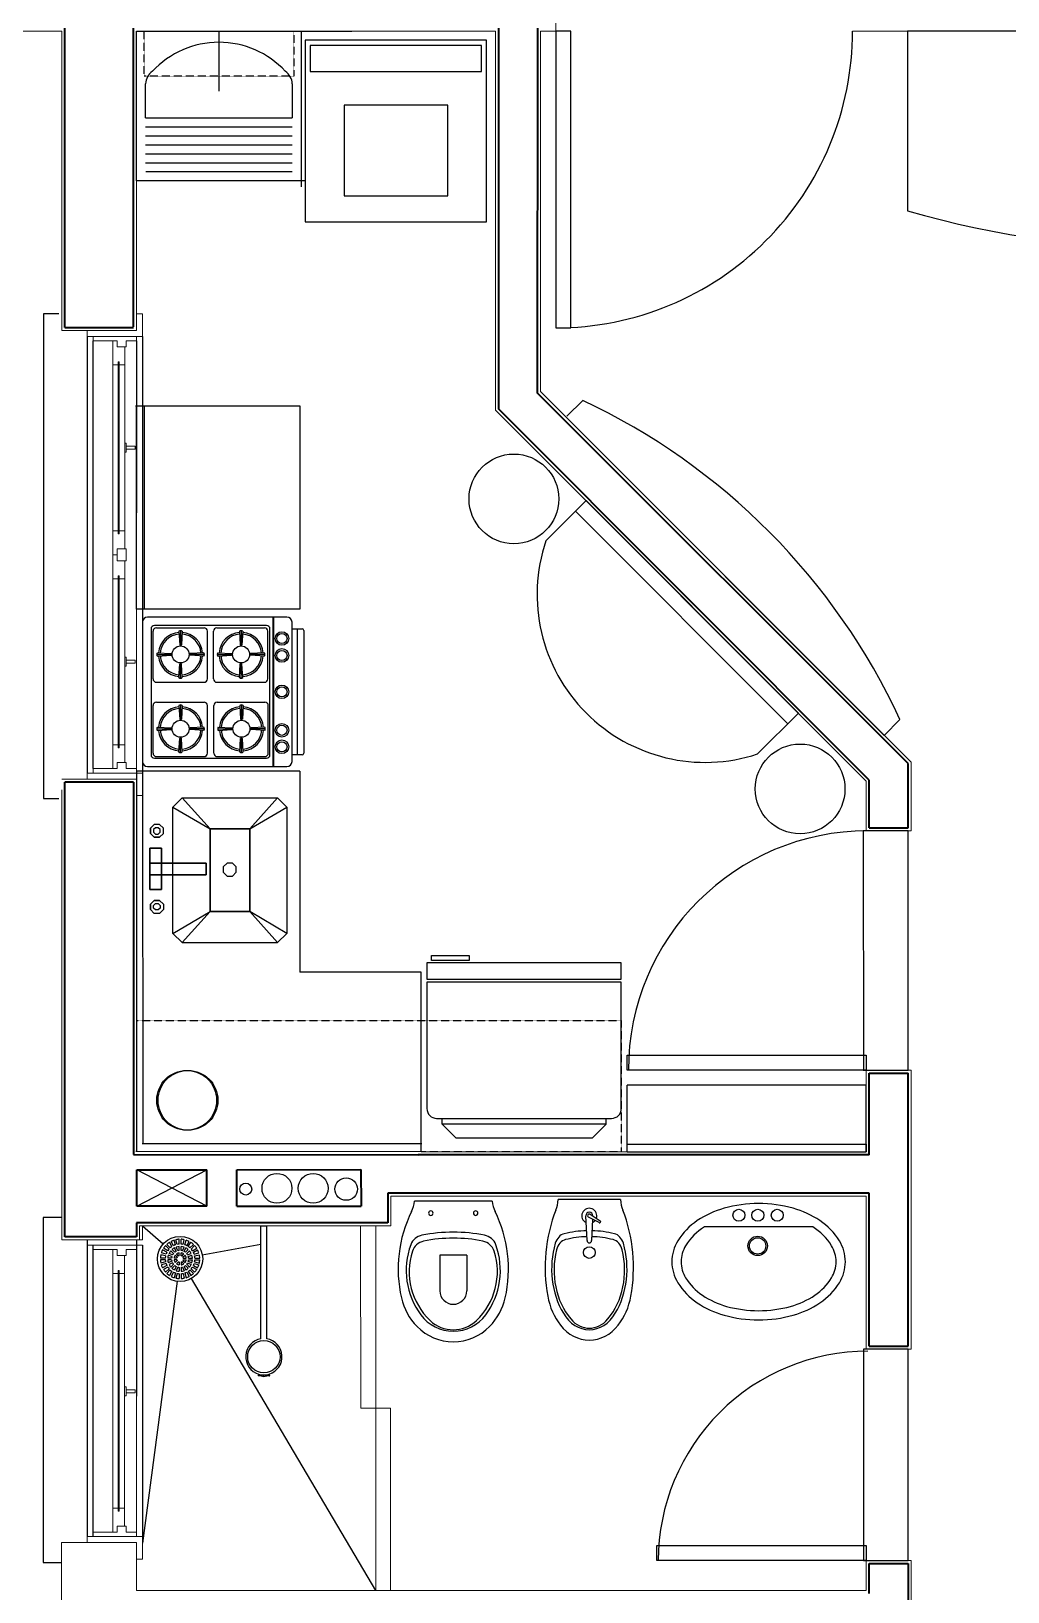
# Model space of a CAD drawing. Header units: millimetres. Extents: x -32319 to 9885, y 990 to 22164.
# Drawn here: x 1912 to 5177, y 4569 to 9785 of the extents above; entities that cross this region are included whole.
import ezdxf

# ---------------------------------------------------------------- set-up
doc = ezdxf.new("R2010")
doc.units = ezdxf.units.MM
doc.linetypes.add('HIDDEN', pattern=[0.375, 0.25, -0.125])
doc.layers.add('door', color=53, linetype='Continuous')
doc.layers.add('furniture', color=34, linetype='Continuous')
for name, color, linetype, lineweight in [('plaster', 4, 'Continuous', 13), ('wall', 5, 'Continuous', 35), ('wind', 161, 'Continuous', 5)]:
    doc.layers.add(name, color=color, linetype=linetype, lineweight=lineweight)

msp = doc.modelspace()

# ---------------------------------------------------------------- linework, layer by layer
for p, q in [((4844.2, 7112.5), (4694.2, 7112.5)), ((4694.2, 7112.5), (4694.3, 6312.5)), ((4844.2, 6312.5), (4844.2, 7112.5)), ((4694.2, 6312.5), (4844.2, 6312.5)), ((2264.9, 5858), (2499.2, 5979.8)), ((2499.2, 5858), (2264.9, 5979.8)), ((1952, 5819.5, 27000), (1952, 4666.2, 27000)), ((2014.5, 5819.5, 27000), (1952, 5819.5, 27000)), ((2099.3, 5744.9), (2099.3, 4753.2)), ((2264.3, 5744.9), (2264.3, 5223.2)), ((2119.3, 4753.2), (2119.3, 5727.5)), ((2284.3, 5727.5), (2284.3, 4753.2)), ((4694.3, 5379.4), (4694.3, 4673.2)), ((4844.3, 5379.4), (4694.3, 5379.4)), ((4844.5, 4673.2), (4844.3, 5379.4)), ((1952, 4666.2, 27000), (2013.6, 4666.3, -5157.2)), ((4694.3, 4673.2), (4844.5, 4673.2))]:
    msp.add_line(p, q)
for points in [[(2004.5, 8840.4), (1952.5, 8840.4), (1952.5, 7220.4), (2004.5, 7220.4)], [(2119.5, 7320.4), (2119.5, 8750.4)], [(2264.5, 8750.4), (2264.5, 8175.4)]]:
    msp.add_lwpolyline(points)
for centre, radius in [((2733.7, 5917.5), 50), ((2854.7, 5917.5), 50), ((2965.2, 5915), 37.5), ((2629.2, 5915), 20)]:
    msp.add_circle(centre, radius)
at = {"layer": 'door'}
for p, q in [((3716.5, 9785.4), (3666.5, 9785.4)), ((3666.5, 9785.4), (3666.5, 8793.8)), ((3716.5, 8793.8), (3716.5, 9785.4)), ((3666.5, 8793.8), (3716.5, 8793.8)), ((3904.1, 6362.5), (4704.1, 6362.5)), ((3904.1, 6312.5), (3904.1, 6362.5)), ((4704.1, 6312.5), (3904.1, 6312.5)), ((4704.1, 6362.5), (4704.1, 6312.5)), ((4004.1, 4723.2), (4704.1, 4723.2)), ((4004.1, 4673.2), (4004.1, 4723.2)), ((4704.1, 4723.2), (4704.1, 4673.2)), ((4704.1, 4673.2), (4004.1, 4673.2))]:
    msp.add_line(p, q, dxfattribs=at)
for centre, radius, start, end in [((3666.5, 9785.3), 991.5, 270, 0.0048), ((4708.6, 6312.5), 800, 90, 180), ((4708.6, 4672.8), 700, 89.92, 179.9677)]:
    msp.add_arc(centre, radius, start, end, dxfattribs=at)
at = {"layer": 'furniture'}
for p, q in [((2264.5, 9285.4), (2264.5, 9785.4)), ((2264.5, 9785.4), (2984.5, 9785.4)), ((2539.5, 9785.4), (2539.5, 9585.4)), ((2814.4, 9785.4), (2814.4, 9265.4)), ((8515.2, 9785.4), (4842.3, 9785.4)), ((4842.3, 9785.2), (4842.3, 9185.2)), ((2294.5, 9495.4), (2294.5, 9609.5)), ((2784.4, 9609.5), (2784.4, 9495.4)), ((2294.5, 9495.4), (2784.4, 9495.4)), ((2294.5, 9465.4), (2784.4, 9465.4)), ((2294.5, 9435.4), (2784.4, 9435.4)), ((2294.5, 9405.4), (2784.4, 9405.4)), ((2294.5, 9375.4), (2784.4, 9375.4)), ((2294.5, 9345.4), (2784.4, 9345.4)), ((2784.4, 9315.4), (2295.4, 9315.4)), ((2827.8, 9285.4), (2264.5, 9285.4)), ((2260.1, 8533.3), (2810, 8533.3)), ((2260.1, 8533.3), (2285.1, 8533.3)), ((2264.5, 8533.3), (2289.5, 8533.3)), ((2264.5, 7853), (2264.5, 8533.3)), ((2289.5, 8533.3), (2289.5, 7853)), ((2810, 8533.3), (2810, 7853)), ((3702.9, 8498.3), (3756, 8551.3)), ((4763.7, 7431.5), (3700.4, 8495.8)), ((3767.4, 8216.4), (3632.5, 8081.6)), ((3767.4, 8216.4), (3732.1, 8181.1)), ((4477.3, 7505.9), (3767.4, 8216.4)), ((3732.1, 8181.1), (4442, 7470.6)), ((2289.5, 7853), (2264.5, 7853)), ((2810, 7853), (2264.5, 7853)), ((2289.5, 7853), (2264.5, 7853)), ((2767, 7827.1), (2301.1, 7827.1)), ((2719.5, 7827.1), (2719.5, 7327.1)), ((2722.3, 7827.1), (2722.3, 7327.1)), ((2284.1, 7810), (2284.1, 7344.1)), ((2312.5, 7787.3), (2312.5, 7366.9)), ((2319.2, 7620.5), (2319.2, 7779.6)), ((2698.9, 7798.7), (2323.9, 7798.7)), ((2330.6, 7791), (2489.7, 7791)), ((2405.8, 7779.7), (2408.7, 7734.2)), ((2411.5, 7779.7), (2411.5, 7732.8)), ((2417.2, 7779.7), (2414.4, 7734.2)), ((2501.1, 7620.5), (2501.1, 7779.6)), ((2521.4, 7620.5), (2521.4, 7779.6)), ((2532.7, 7791), (2691.8, 7791)), ((2608, 7779.7), (2610.8, 7734.2)), ((2613.7, 7779.7), (2613.7, 7781.6)), ((2613.7, 7779.7), (2613.7, 7732.8)), ((2619.4, 7779.7), (2616.5, 7734.2)), ((2703.2, 7620.5), (2703.2, 7779.6)), ((2710.2, 7366.9), (2710.2, 7787.3)), ((2784.1, 7344.1), (2784.1, 7810)), ((2784.1, 7787.8), (2817.8, 7787.8)), ((2800.7, 7787.8), (2800.7, 7366.4)), ((2823.5, 7782.1), (2823.5, 7372.1)), ((2333.9, 7702.1), (2332, 7702.1)), ((2333.9, 7707.8), (2379.4, 7704.9)), ((2333.9, 7702.1), (2380.9, 7702.1)), ((2333.9, 7696.4), (2379.4, 7699.3)), ((2405.8, 7624.5), (2408.7, 7669.9)), ((2411.5, 7624.5), (2411.5, 7671.4)), ((2417.2, 7624.5), (2414.4, 7669.9)), ((2489.1, 7702.1), (2442.2, 7702.1)), ((2489.1, 7707.8), (2443.7, 7704.9)), ((2489.1, 7696.4), (2443.7, 7699.3)), ((2489.1, 7702.1), (2491.1, 7702.1)), ((2536.1, 7702.1), (2534.1, 7702.1)), ((2536.1, 7707.8), (2581.5, 7704.9)), ((2536.1, 7702.1), (2583, 7702.1)), ((2536.1, 7696.4), (2581.5, 7699.3)), ((2608, 7624.5), (2610.8, 7669.9)), ((2613.7, 7624.5), (2613.7, 7671.4)), ((2619.4, 7624.5), (2616.5, 7669.9)), ((2691.3, 7702.1), (2644.3, 7702.1)), ((2691.3, 7707.8), (2645.8, 7704.9)), ((2691.3, 7696.4), (2645.8, 7699.3)), ((2691.3, 7702.1), (2693.2, 7702.1)), ((2411.5, 7624.5), (2411.5, 7622.5)), ((2613.7, 7624.5), (2613.7, 7622.5)), ((2330.6, 7609.1), (2489.7, 7609.1)), ((2532.7, 7609.1), (2691.8, 7609.1)), ((2319.2, 7372), (2319.2, 7531.1)), ((2330.6, 7542.5), (2489.7, 7542.5)), ((2405.8, 7531.2), (2408.7, 7485.8)), ((2411.5, 7531.2), (2411.5, 7484.3)), ((2417.2, 7531.2), (2414.4, 7485.8)), ((2501.1, 7372), (2501.1, 7531.1)), ((2522.7, 7372), (2522.7, 7531.1)), ((2534.1, 7542.5), (2693.2, 7542.5)), ((2609.3, 7531.2), (2612.2, 7485.8)), ((2615, 7531.2), (2615, 7533.2)), ((2615, 7531.2), (2615, 7484.3)), ((2620.7, 7531.2), (2617.9, 7485.8)), ((2704.6, 7372), (2704.6, 7531.1)), ((4477.3, 7505.9), (4340.7, 7369.4)), ((4442, 7470.6), (4477.3, 7505.9)), ((4763.7, 7431.5), (4816.8, 7484.5)), ((2333.9, 7453.6), (2332, 7453.6)), ((2333.9, 7459.3), (2379.4, 7456.5)), ((2333.9, 7453.6), (2380.9, 7453.6)), ((2333.9, 7447.9), (2379.4, 7450.8)), ((2405.8, 7376), (2408.7, 7421.5)), ((2411.5, 7376), (2411.5, 7423)), ((2417.2, 7376), (2414.4, 7421.5)), ((2489.1, 7453.6), (2442.2, 7453.6)), ((2489.1, 7459.3), (2443.7, 7456.5)), ((2489.1, 7447.9), (2443.7, 7450.8)), ((2489.1, 7453.6), (2491.1, 7453.6)), ((2537.4, 7453.6), (2535.5, 7453.6)), ((2537.4, 7459.3), (2582.9, 7456.5)), ((2537.4, 7453.6), (2584.4, 7453.6)), ((2537.4, 7447.9), (2582.9, 7450.8)), ((2609.3, 7376), (2612.2, 7421.5)), ((2615, 7376), (2615, 7423)), ((2620.7, 7376), (2617.9, 7421.5)), ((2692.6, 7453.6), (2645.7, 7453.6)), ((2692.6, 7459.3), (2647.2, 7456.5)), ((2692.6, 7447.9), (2647.2, 7450.8)), ((2692.6, 7453.6), (2694.6, 7453.6)), ((2323.9, 7355.5), (2698.9, 7355.5)), ((2330.6, 7360.7), (2489.7, 7360.7)), ((2534.1, 7360.7), (2693.2, 7360.7)), ((2615, 7376), (2615, 7374.1)), ((2817.8, 7366.4), (2784.1, 7366.4)), ((2264.5, 7311.6), (2264.5, 6040.1)), ((2810, 7311.6), (2264.5, 7311.6)), ((2284.6, 7311.6), (2284.9, 6065.7)), ((2301.1, 7327.1), (2767, 7327.1)), ((2810, 7311.6), (2810, 6640)), ((3216.3, 6639.9), (2810, 6640.1)), ((3216.3, 6040), (3216.3, 6640)), ((4704.1, 6262.5), (3904.1, 6262.5)), ((3904.1, 6039.9), (3904.1, 6262.5)), ((4704.1, 6039.9), (4704.1, 6262.5)), ((3216.3, 6139.7), (3216.3, 6165)), ((3286, 6132.3), (3286.1, 6151.3)), ((3834.2, 6132.3), (3834.2, 6151.3)), ((3218.5, 6066), (2282.6, 6065.7)), ((3904.1, 6064.9), (4704.1, 6064.9)), ((3904.1, 6039.9), (3904.1, 6064.9)), ((4704.1, 6064.9), (4704.1, 6039.9)), ((3218.5, 6040), (2262.3, 6040.1)), ((3904.1, 6039.9), (4704.1, 6039.9)), ((3453.2, 5874.6), (3193.2, 5874.6)), ((3882.1, 5879.7), (3674.1, 5879.7)), ((2679.8, 5792.6), (2699.8, 5792.6)), ((2679.8, 5414.5), (2679.8, 5792.6)), ((2699.8, 5414.5), (2699.8, 5792.6)), ((3770.6, 5742.6), (3766.4, 5825.7)), ((3810.9, 5802.7), (3775.3, 5820.8)), ((3780.9, 5830.6), (3814.5, 5808.9)), ((3789.2, 5813.7), (3785.6, 5742.6)), ((3789.8, 5825.7), (3789.8, 5824.8)), ((2387.7, 5725.8), (2379.6, 5740)), ((2394.1, 5728.5), (2389.9, 5744.3)), ((2399.9, 5730), (2395.7, 5745.8)), ((2406.8, 5730.9), (2406.8, 5747.3)), ((2412.8, 5730.9), (2412.8, 5747.3)), ((2419.7, 5730), (2423.9, 5745.8)), ((2425.5, 5728.5), (2429.7, 5744.3)), ((2431.9, 5725.8), (2440.1, 5740)), ((2361.3, 5691.4), (2345.6, 5695.7)), ((2362.9, 5697.2), (2347.1, 5701.4)), ((2365.5, 5703.6), (2351.4, 5711.8)), ((2368.5, 5708.8), (2354.4, 5717)), ((2372.8, 5714.4), (2361.2, 5725.9)), ((2377, 5718.6), (2365.5, 5730.1)), ((2382.5, 5689.6), (2370.4, 5694.6)), ((2384.8, 5695.2), (2372.7, 5700.1)), ((2382.5, 5722.8), (2374.4, 5737)), ((2387.7, 5699.5), (2378.4, 5708.7)), ((2391.9, 5703.7), (2382.7, 5712.9)), ((2396.2, 5706.6), (2391.2, 5718.6)), ((2400.2, 5686.9), (2393.4, 5693.8)), ((2401.8, 5708.9), (2396.8, 5720.9)), ((2404.5, 5691.1), (2397.6, 5698)), ((2406.8, 5709.9), (2406.8, 5722.9)), ((2406.8, 5692.1), (2406.8, 5701.8)), ((2412.8, 5709.9), (2412.8, 5722.9)), ((2412.8, 5692.1), (2412.8, 5701.8)), ((2415.2, 5691.1), (2422.1, 5698)), ((2417.9, 5708.9), (2422.9, 5720.9)), ((2419.4, 5686.9), (2426.3, 5693.8)), ((2423.5, 5706.6), (2428.4, 5718.6)), ((2427.8, 5703.7), (2437, 5712.9)), ((2432, 5699.5), (2441.2, 5708.7)), ((2434.9, 5695.2), (2446.9, 5700.1)), ((2437.1, 5722.8), (2445.3, 5737)), ((2437.2, 5689.6), (2449.2, 5694.6)), ((2442.6, 5718.6), (2454.2, 5730.1)), ((2446.9, 5714.4), (2458.4, 5725.9)), ((2451.1, 5708.8), (2465.3, 5717)), ((2454.1, 5703.6), (2468.3, 5711.8)), ((2456.8, 5697.2), (2472.5, 5701.4)), ((2458.3, 5691.4), (2474.1, 5695.7)), ((3368.2, 5693.9), (3278.2, 5693.9)), ((3278.2, 5693.9), (3278.2, 5574.9)), ((3368.2, 5693.9), (3368.2, 5574.9)), ((2360.4, 5684.5), (2344.1, 5684.5)), ((2360.4, 5678.5), (2344.1, 5678.5)), ((2361.3, 5671.6), (2345.6, 5667.4)), ((2362.9, 5665.9), (2347.1, 5661.6)), ((2365.5, 5659.4), (2351.4, 5651.3)), ((2368.5, 5654.2), (2354.4, 5646.1)), ((2372.8, 5648.7), (2361.2, 5637.2)), ((2377, 5644.5), (2365.5, 5632.9)), ((2381.5, 5684.5), (2368.4, 5684.5)), ((2381.5, 5678.5), (2368.4, 5678.5)), ((2382.5, 5673.5), (2370.4, 5668.5)), ((2384.8, 5667.9), (2372.7, 5662.9)), ((2382.5, 5640.2), (2374.4, 5626.1)), ((2387.7, 5663.6), (2378.4, 5654.4)), ((2387.7, 5637.2), (2379.6, 5623.1)), ((2391.9, 5659.4), (2382.7, 5650.1)), ((2399.2, 5684.5), (2389.6, 5684.5)), ((2399.2, 5678.5), (2389.6, 5678.5)), ((2394.1, 5634.6), (2389.9, 5618.8)), ((2396.2, 5656.5), (2391.2, 5644.4)), ((2400.2, 5676.2), (2393.4, 5669.3)), ((2401.8, 5654.2), (2396.8, 5642.1)), ((2404.5, 5671.9), (2397.6, 5665.1)), ((2406.8, 5671), (2406.8, 5661.3)), ((2406.8, 5653.2), (2406.8, 5640.1)), ((2412.8, 5671), (2412.8, 5661.3)), ((2412.8, 5653.2), (2412.8, 5640.1)), ((2415.2, 5671.9), (2422.1, 5665.1)), ((2417.9, 5654.2), (2422.9, 5642.1)), ((2419.4, 5676.2), (2426.3, 5669.3)), ((2420.4, 5684.5), (2430.1, 5684.5)), ((2420.4, 5678.5), (2430.1, 5678.5)), ((2423.5, 5656.5), (2428.4, 5644.4)), ((2425.5, 5634.6), (2429.7, 5618.8)), ((2427.8, 5659.4), (2437, 5650.1)), ((2431.9, 5637.2), (2440.1, 5623.1)), ((2432, 5663.6), (2441.2, 5654.4)), ((2434.9, 5667.9), (2446.9, 5662.9)), ((2437.1, 5640.2), (2445.3, 5626.1)), ((2437.2, 5673.5), (2449.2, 5668.5)), ((2438.2, 5684.5), (2451.2, 5684.5)), ((2438.2, 5678.5), (2451.2, 5678.5)), ((2442.6, 5644.5), (2454.2, 5632.9)), ((2446.9, 5648.7), (2458.4, 5637.2)), ((2451.1, 5654.2), (2465.3, 5646.1)), ((2454.1, 5659.4), (2468.3, 5651.3)), ((2456.8, 5665.9), (2472.5, 5661.6)), ((2458.3, 5671.6), (2474.1, 5667.4)), ((2459.2, 5684.5), (2475.6, 5684.5)), ((2459.2, 5678.5), (2475.6, 5678.5)), ((2399.9, 5633), (2395.7, 5617.3)), ((2406.8, 5632.1), (2406.8, 5615.8)), ((2412.8, 5632.1), (2412.8, 5615.8)), ((2419.7, 5633), (2423.9, 5617.3)), ((2672, 5296.4), (2670.3, 5290.9)), ((2689.8, 5287.2), (2689.8, 5293.7)), ((2689.8, 5287.2), (2689.8, 5293.7)), ((2709.7, 5290.8), (2707.9, 5296.5))]:
    msp.add_line(p, q, dxfattribs=at)
at = {"layer": 'furniture', "linetype": 'HIDDEN'}
for p, q in [((2289.5, 9785.4), (2789.5, 9785.4)), ((2289.5, 9635.4), (2289.5, 9785.4)), ((2789.5, 9785.4), (2789.5, 9635.4)), ((2789.5, 9635.4), (2289.5, 9635.4)), ((2290.1, 8533.3), (2640.1, 8533.3)), ((2264.5, 6478.9), (3885.1, 6478.9)), ((3885.1, 6478.9), (3885.1, 6039.9)), ((3216.3, 6039.9), (3216.3, 6139.7)), ((3885.1, 6039.9), (3216.3, 6039.9))]:
    msp.add_line(p, q, dxfattribs=at)
at = {"layer": 'furniture', "ltscale": 4}
for p, q in [((2284.3, 5792.6), (2353.3, 5731.6)), ((2484.1, 5695.2), (2679.8, 5731.2)), ((2400, 5606.7), (2284.3, 4730.8)), ((3063.9, 4573.2), (2448.2, 5616.5))]:
    msp.add_line(p, q, dxfattribs=at)
at = {"layer": 'furniture'}
for points in [[(3434.5, 9755.4), (2827.8, 9755.4), (2827.8, 9148.7), (3434.5, 9148.7)], [(2845.1, 9738), (2845.1, 9651.3), (3417.1, 9651.3), (3417.1, 9738)], [(3304.5, 9235.3), (3304.5, 9538.7), (2957.8, 9538.7), (2957.8, 9235.3)], [(3376, 6678.5), (3249.9, 6678.5), (3249.9, 6695.3), (3376, 6695.3)], [(3885.1, 6617.2), (3885.1, 6671.3), (3235.1, 6671.3), (3235.1, 6617.2)], [(3788.3, 6086.3), (3834.2, 6132.3), (3286, 6132.3), (3332, 6086.3), (3560.1, 6086.3)]]:
    msp.add_lwpolyline(points, close=True, dxfattribs=at)
at = {"layer": 'furniture', "ltscale": 0.3}
for points in [[(2099.5, 8765.4), (2099.5, 7305.4)], [(2284.5, 8765.4), (2284.5, 7305.4)]]:
    msp.add_lwpolyline(points, dxfattribs=at)
at = {"layer": 'furniture'}
for points, elevation in [([(2353.8, 7121.4), (2341.1, 7134), (2323.2, 7134), (2310.6, 7121.4), (2310.6, 7103.5), (2323.2, 7090.9), (2341.1, 7090.9), (2353.8, 7103.5)], 918.7), ([(2342.9, 7116.5), (2336.6, 7122.8), (2327.7, 7122.8), (2321.3, 7116.5), (2321.3, 7107.5), (2327.7, 7101.2), (2336.6, 7101.2), (2342.9, 7107.5)], 900), ([(2642.5, 7119.3), (2642.5, 6842.4), (2510.1, 6842.4), (2510.1, 7119.3)], 691.5), ([(2308.8, 6916.6), (2308.8, 7054.1), (2347.9, 7054.1), (2347.9, 6916.6)], 900), ([(2308.8, 7004.9), (2347.9, 7004.9), (2347.9, 6965.8), (2308.8, 6965.8)], 923.3), ([(2496.7, 6965.8), (2308.8, 6965.8), (2308.8, 7004.9), (2496.7, 7004.9)], 946.7), ([(2597.2, 6992), (2584.6, 7004.6), (2566.7, 7004.6), (2554, 6992), (2554, 6974.1), (2566.7, 6961.5), (2584.6, 6961.5), (2597.2, 6974.1)], 694.3), ([(2353.8, 6849.4), (2341.1, 6836.7), (2323.2, 6836.7), (2310.6, 6849.4), (2310.6, 6867.2), (2323.2, 6879.9), (2341.1, 6879.9), (2353.8, 6867.2)], 918.7), ([(2342.9, 6854.3), (2336.6, 6847.9), (2327.7, 6847.9), (2321.3, 6854.3), (2321.3, 6863.2), (2327.7, 6869.5), (2336.6, 6869.5), (2342.9, 6863.2)], 900)]:
    msp.add_lwpolyline(points, close=True, dxfattribs=dict(at, elevation=elevation))
for points in [[(3852.6, 6151.3, 0.414214), (3885.1, 6183.8), (3885.1, 6606.3), (3235.1, 6606.3), (3235.1, 6183.8, 0.414214), (3267.6, 6151.3)], [(4344.1, 5866.5, 0.067812), (4228.8, 5850.7, 0.080094), (4139, 5809.5, 0.107098), (4073.9, 5742, 0.139266), (4054.1, 5672, 0.139266), (4073.9, 5602.1, 0.107098), (4139, 5534.5, 0.080094), (4228.8, 5493.3, 0.067812), (4344.1, 5477.6, 0.067812), (4459.5, 5493.3, 0.080094), (4549.2, 5534.5, 0.107098), (4614.3, 5602.1, 0.139266), (4634.2, 5672, 0.139266), (4614.3, 5742, 0.107098), (4549.2, 5809.5, 0.080094), (4459.5, 5850.7, 0.067812)], [(4163.1, 5788.3, 0.117959), (4100.2, 5725.7, 0.139266), (4084.9, 5672, 0.139266), (4100.2, 5618.3, 0.107098), (4156.2, 5560.2, 0.080094), (4237, 5523, 0.067812), (4344.1, 5508.4, 0.067812), (4451.2, 5523, 0.080094), (4532.1, 5560.2, 0.107098), (4588.1, 5618.3, 0.139266), (4603.3, 5672, 0.139266), (4588.1, 5725.7, 0.117959), (4525.2, 5788.3)]]:
    msp.add_lwpolyline(points, format="xyb", close=True, dxfattribs=at)
for centre, radius in [((3525.9, 8222.1), 150), ((2750.4, 7755.4), 22.7), ((2411.5, 7702.1), 28.4), ((2613.7, 7702.1), 28.4), ((2750.4, 7698.8), 22.7), ((2750.4, 7755.4), 17), ((2750.4, 7698.8), 17), ((2750.4, 7577.1), 22.7), ((2750.4, 7577.1), 17), ((2411.5, 7453.6), 28.4), ((2615, 7453.6), 28.4), ((2750.4, 7448.6), 22.7), ((2750.4, 7448.6), 17), ((2750.4, 7393.5), 22.7), ((2750.4, 7393.5), 17), ((4482.9, 7252.5), 150), ((2431.7, 6211.6), 100), ((2436.1, 6211.6), 100), ((4278.2, 5827.3), 20.1), ((4341.6, 5827.3), 20.1), ((4406.6, 5827.3), 20.1), ((2409.8, 5681.5), 75.5), ((4340.9, 5725), 32.5), ((4340.9, 5725), 27.3), ((3778.1, 5702.9), 19.5), ((2689.8, 5354.5), 54.1)]:
    msp.add_circle(centre, radius, dxfattribs=at)
for centre, radius, start, end in [((2539.5, 9445.2), 303.1, 42.9006, 137.0994), ((2344.5, 9609.5), 50, 122.7747, 180), ((2734.4, 9609.5), 50, 0, 57.2253), ((5737.5, 12266.9), 3209, 253.8023, 287.0576), ((2818.2, 6558), 2202.9, 24.8726, 64.8043), ((4165.5, 7903.4), 562, 161.5136, 288.1632), ((2301.1, 7810), 17, 90, 180), ((2767, 7810), 17, 360, 90), ((2323.9, 7787.3), 11.4, 90, 180), ((2330.6, 7779.6), 11.4, 90, 180), ((2411.5, 7702.1), 73.9, 94.2199, 175.7801), ((2411.5, 7772.3), 9.3, 52.346, 127.654), ((2411.5, 7702.1), 73.9, 4.2199, 85.7801), ((2489.7, 7779.6), 11.4, 0, 90), ((2532.7, 7779.6), 11.4, 90, 180), ((2613.7, 7702.1), 73.9, 94.2199, 175.7801), ((2613.7, 7772.3), 9.3, 52.346, 127.654), ((2613.7, 7702.1), 73.9, 4.2199, 85.7801), ((2691.8, 7779.6), 11.4, 0, 90), ((2698.9, 7787.3), 11.4, 0, 90), ((2817.8, 7782.1), 5.68, 0, 90), ((2411.5, 7702.1), 68.2, 94.2736, 175.7264), ((2411.5, 7736.2), 3.46, 214.85, 325.15), ((2411.5, 7702.1), 68.2, 4.2736, 85.7264), ((2613.7, 7702.1), 68.2, 94.2736, 175.7264), ((2613.7, 7736.2), 3.46, 214.85, 325.15), ((2613.7, 7702.1), 68.2, 4.2736, 85.7264), ((2341.3, 7702.1), 9.3, 142.346, 217.654), ((2411.5, 7702.1), 73.9, 184.2199, 265.7801), ((2411.5, 7702.1), 68.2, 184.2736, 265.7264), ((2377.4, 7702.1), 3.46, 304.85, 55.15), ((2411.5, 7668), 3.46, 34.85, 145.15), ((2411.5, 7702.1), 68.2, 274.2736, 355.7264), ((2411.5, 7702.1), 73.9, 274.2199, 355.7801), ((2445.7, 7702.1), 3.46, 124.85, 235.15), ((2481.8, 7702.1), 9.3, 322.346, 37.654), ((2543.4, 7702.1), 9.3, 142.346, 217.654), ((2613.7, 7702.1), 73.9, 184.2199, 265.7801), ((2613.7, 7702.1), 68.2, 184.2736, 265.7264), ((2579.5, 7702.1), 3.46, 304.85, 55.15), ((2613.7, 7668), 3.46, 34.85, 145.15), ((2613.7, 7702.1), 68.2, 274.2736, 355.7264), ((2613.7, 7702.1), 73.9, 274.2199, 355.7801), ((2647.8, 7702.1), 3.46, 124.85, 235.15), ((2683.9, 7702.1), 9.3, 322.346, 37.654), ((2330.6, 7620.5), 11.4, 180, 270), ((2411.5, 7631.9), 9.3, 232.346, 307.654), ((2489.7, 7620.5), 11.4, 270, 0), ((2532.7, 7620.5), 11.4, 180, 270), ((2613.7, 7631.9), 9.3, 232.346, 307.654), ((2691.8, 7620.5), 11.4, 270, 0), ((2330.6, 7531.1), 11.4, 90, 180), ((2411.5, 7453.6), 73.9, 94.2199, 175.7801), ((2411.5, 7453.6), 68.2, 94.2736, 175.7264), ((2411.5, 7523.9), 9.3, 52.346, 127.654), ((2411.5, 7453.6), 68.2, 4.2736, 85.7264), ((2411.5, 7453.6), 73.9, 4.2199, 85.7801), ((2489.7, 7531.1), 11.4, 0, 90), ((2534.1, 7531.1), 11.4, 90, 180), ((2615, 7453.6), 73.9, 94.2199, 175.7801), ((2615, 7453.6), 68.2, 94.2736, 175.7264), ((2615, 7523.9), 9.3, 52.346, 127.654), ((2615, 7453.6), 68.2, 4.2736, 85.7264), ((2615, 7453.6), 73.9, 4.2199, 85.7801), ((2693.2, 7531.1), 11.4, 0, 90), ((2411.5, 7487.8), 3.46, 214.85, 325.15), ((2615, 7487.8), 3.46, 214.85, 325.15), ((2341.3, 7453.6), 9.3, 142.346, 217.654), ((2411.5, 7453.6), 73.9, 184.2199, 265.7801), ((2411.5, 7453.6), 68.2, 184.2736, 265.7264), ((2377.4, 7453.6), 3.46, 304.85, 55.15), ((2411.5, 7419.5), 3.46, 34.85, 145.15), ((2411.5, 7453.6), 68.2, 274.2736, 355.7264), ((2411.5, 7453.6), 73.9, 274.2199, 355.7801), ((2445.7, 7453.6), 3.46, 124.85, 235.15), ((2481.8, 7453.6), 9.3, 322.346, 37.654), ((2544.8, 7453.6), 9.3, 142.346, 217.654), ((2615, 7453.6), 73.9, 184.2199, 265.7801), ((2615, 7453.6), 68.2, 184.2736, 265.7264), ((2580.9, 7453.6), 3.46, 304.85, 55.15), ((2615, 7419.5), 3.46, 34.85, 145.15), ((2615, 7453.6), 68.2, 274.2736, 355.7264), ((2615, 7453.6), 73.9, 274.2199, 355.7801), ((2649.2, 7453.6), 3.46, 124.85, 235.15), ((2685.3, 7453.6), 9.3, 322.346, 37.654), ((2323.9, 7366.9), 11.4, 180, 270), ((2330.6, 7372), 11.4, 180, 270), ((2411.5, 7383.4), 9.3, 232.346, 307.654), ((2489.7, 7372), 11.4, 270, 0), ((2534.1, 7372), 11.4, 180, 270), ((2615, 7383.4), 9.3, 232.346, 307.654), ((2693.2, 7372), 11.4, 270, 0), ((2698.9, 7366.9), 11.4, 270, 0), ((2817.8, 7372.1), 5.68, 270, 0), ((2301.1, 7344.1), 17, 180, 270), ((2767, 7344.1), 17, 270, 0), ((3093.6, 5883.8), 100, 333.8222, 354.7269), ((3552.8, 5883.8), 100, 185.2731, 206.1778), ((3778.1, 5825.7), 25.2, 340.1209, 245.1814), ((3573.8, 5647.8), 435, 153.8219, 192.7891), ((3248.2, 5834.7), 7.5, 90, 270), ((3248.2, 5834.7), 7.5, 270, 90), ((3398.2, 5834.7), 7.5, 90, 270), ((3398.2, 5834.7), 7.5, 270, 90), ((3072.7, 5647.8), 435, 347.2109, 26.1781), ((3778.1, 5825.7), 11.7, 0, 180), ((3778.1, 5825.7), 5.62, 60.1191, 240.1191), ((3778.1, 5825.7), 25.2, 294.8186, 320.1172), ((3812.7, 5805.8), 3.6, 240.1191, 60.1191), ((2409.8, 5681.5), 65.8, 107.6132, 117.3868), ((2409.8, 5681.5), 65.8, 92.6132, 102.3868), ((2409.8, 5681.5), 65.8, 77.6132, 87.3868), ((2409.8, 5681.5), 65.8, 62.6132, 72.3868), ((3227.9, 5711.7), 50, 100.9891, 159.9173), ((3234, 5691.9), 50, 101.4353, 162.3136), ((3323.2, 5220.9), 550, 79.0111, 100.9889), ((3323.2, 5250.9), 500, 78.5646, 101.4354), ((3412.4, 5691.9), 50, 17.6864, 78.5647), ((3418.5, 5711.7), 50, 20.0843, 79.0111), ((3778.1, 5742.6), 7.51, 180, 0), ((2409.8, 5681.5), 65.8, 167.6132, 177.3868), ((2409.8, 5681.5), 65.8, 152.6132, 162.3868), ((2409.8, 5681.5), 65.8, 137.6132, 147.3868), ((2409.8, 5681.5), 49.5, 168.4746, 176.5254), ((2409.8, 5681.5), 49.5, 153.4746, 161.5254), ((2409.8, 5681.5), 65.8, 122.6132, 132.3868), ((2409.8, 5681.5), 41.5, 161.6455, 175.8545), ((2409.8, 5681.5), 49.5, 138.4746, 146.5254), ((2409.8, 5681.5), 41.5, 139.1455, 153.3545), ((2409.8, 5681.5), 49.5, 123.4746, 131.5254), ((2409.8, 5681.5), 28.5, 163.5423, 173.9577), ((2409.8, 5681.5), 41.5, 116.6455, 130.8545), ((2409.8, 5681.5), 28.5, 141.0423, 151.4577), ((2409.8, 5681.5), 49.5, 108.4746, 116.5254), ((2409.8, 5681.5), 20.5, 143.415, 171.585), ((2409.8, 5681.5), 28.5, 118.5423, 128.9577), ((2409.8, 5681.5), 41.5, 94.1455, 108.3545), ((2409.8, 5681.5), 20.5, 98.415, 126.585), ((2409.8, 5681.5), 11, 150.8266, 164.1734), ((2409.8, 5681.5), 49.5, 93.4746, 101.5254), ((2409.8, 5681.5), 28.5, 96.0423, 106.4577), ((2409.8, 5681.5), 11, 105.8266, 119.1734), ((2409.8, 5681.5), 49.5, 78.4746, 86.5254), ((2409.8, 5681.5), 41.5, 71.6455, 85.8545), ((2409.8, 5681.5), 28.5, 73.5423, 83.9577), ((2409.8, 5681.5), 20.5, 53.415, 81.585), ((2409.8, 5681.5), 11, 60.8266, 74.1734), ((2409.8, 5681.5), 11, 15.8266, 29.1734), ((2409.8, 5681.5), 28.5, 51.0423, 61.4577), ((2409.8, 5681.5), 49.5, 63.4746, 71.5254), ((2409.8, 5681.5), 20.5, 8.415, 36.585), ((2409.8, 5681.5), 41.5, 49.1455, 63.3545), ((2409.8, 5681.5), 28.5, 28.5423, 38.9577), ((2409.8, 5681.5), 49.5, 48.4746, 56.5254), ((2409.8, 5681.5), 28.5, 6.0423, 16.4577), ((2409.8, 5681.5), 41.5, 26.6455, 40.8545), ((2409.8, 5681.5), 65.8, 47.6132, 57.3868), ((2409.8, 5681.5), 49.5, 33.4746, 41.5254), ((2409.8, 5681.5), 41.5, 4.1455, 18.3545), ((2409.8, 5681.5), 49.5, 18.4746, 26.5254), ((2409.8, 5681.5), 49.5, 3.4746, 11.5254), ((2409.8, 5681.5), 65.8, 32.6132, 42.3868), ((2409.8, 5681.5), 65.8, 17.6132, 27.3868), ((2409.8, 5681.5), 65.8, 2.6132, 12.3868), ((3415.7, 5643), 250, 159.916, 216.4287), ((3400.7, 5638.8), 225, 162.3142, 226.4506), ((3245.7, 5638.8), 225, 313.5494, 17.6857), ((3230.7, 5643), 250, 323.5713, 20.084), ((2409.8, 5681.5), 65.8, 182.6132, 192.3868), ((2409.8, 5681.5), 65.8, 197.6132, 207.3868), ((2409.8, 5681.5), 65.8, 212.6132, 222.3868), ((2409.8, 5681.5), 49.5, 183.4746, 191.5254), ((2409.8, 5681.5), 49.5, 198.4746, 206.5254), ((2409.8, 5681.5), 41.5, 184.1455, 198.3545), ((2409.8, 5681.5), 49.5, 213.4746, 221.5254), ((2409.8, 5681.5), 41.5, 206.6455, 220.8545), ((2409.8, 5681.5), 49.5, 228.4746, 236.5254), ((2409.8, 5681.5), 28.5, 186.0423, 196.4577), ((2409.8, 5681.5), 41.5, 229.1455, 243.3545), ((2409.8, 5681.5), 28.5, 208.5423, 218.9577), ((2409.8, 5681.5), 49.5, 243.4746, 251.5254), ((2409.8, 5681.5), 20.5, 188.415, 216.585), ((2409.8, 5681.5), 28.5, 231.0423, 241.4577), ((2409.8, 5681.5), 41.5, 251.6455, 265.8545), ((2409.8, 5681.5), 20.5, 233.415, 261.585), ((2409.8, 5681.5), 11, 195.8266, 209.1734), ((2409.8, 5681.5), 28.5, 253.5423, 263.9577), ((2409.8, 5681.5), 11, 240.8266, 254.1734), ((2409.8, 5681.5), 11, 285.8266, 299.1734), ((2409.8, 5681.5), 20.5, 278.415, 306.585), ((2409.8, 5681.5), 28.5, 276.0423, 286.4577), ((2409.8, 5681.5), 41.5, 274.1455, 288.3545), ((2409.8, 5681.5), 11, 330.8266, 344.1734), ((2409.8, 5681.5), 28.5, 298.5423, 308.9577), ((2409.8, 5681.5), 49.5, 288.4746, 296.5254), ((2409.8, 5681.5), 20.5, 323.415, 351.585), ((2409.8, 5681.5), 41.5, 296.6455, 310.8545), ((2409.8, 5681.5), 28.5, 321.0423, 331.4577), ((2409.8, 5681.5), 49.5, 303.4746, 311.5254), ((2409.8, 5681.5), 28.5, 343.5423, 353.9577), ((2409.8, 5681.5), 41.5, 319.1455, 333.3545), ((2409.8, 5681.5), 49.5, 318.4746, 326.5254), ((2409.8, 5681.5), 41.5, 341.6455, 355.8545), ((2409.8, 5681.5), 49.5, 333.4746, 341.5254), ((2409.8, 5681.5), 49.5, 348.4746, 356.5254), ((2409.8, 5681.5), 65.8, 317.6132, 327.3868), ((2409.8, 5681.5), 65.8, 332.6132, 342.3868), ((2409.8, 5681.5), 65.8, 347.6132, 357.3868), ((2409.8, 5681.5), 65.8, 227.6132, 237.3868), ((2409.8, 5681.5), 65.8, 242.6132, 252.3868), ((2409.8, 5681.5), 65.8, 257.6132, 267.3868), ((2409.8, 5681.5), 49.5, 258.4746, 266.5254), ((2409.8, 5681.5), 49.5, 273.4746, 281.5254), ((2409.8, 5681.5), 65.8, 272.6132, 282.3868), ((2409.8, 5681.5), 65.8, 287.6132, 297.3868), ((2409.8, 5681.5), 65.8, 302.6132, 312.3868), ((3344.6, 5595.8), 200, 192.784, 224.5318), ((3323.2, 5574.9), 45, 180.0003, 359.9997), ((3301.8, 5595.8), 200, 315.4683, 347.2165), ((3323.2, 5574.7), 135, 216.428, 323.572), ((3323.2, 5574.7), 170, 224.5337, 315.4664), ((3323.2, 5557.2), 112.5, 226.4508, 313.5494), ((2689.8, 5354.5), 60.8, 99.4687, 253.0092), ((2689.8, 5354.5), 60.8, 287.388, 80.5313), ((2670.8, 5290.7), 0.485, 163.0092, 275.2895), ((2674.4, 5251.7), 38.8, 66.6467, 95.2895), ((2689.8, 5354.5), 60.8, 253.0092, 287.388), ((2705.1, 5251.7), 38.8, 83.9787, 113.3533), ((2709.3, 5290.7), 0.485, 263.9787, 17.388)]:
    msp.add_arc(centre, radius, start, end, dxfattribs=at)
for centre, major_axis, start_param, end_param in [((3978.5, 5652.8), (0, 435), 1.113903, 1.794008), ((3594.4, 5888.8), (0, 100), 4.255501, 4.620357), ((3961.8, 5888.8), (0, 100), 1.662829, 2.027684), ((3577.7, 5652.8), (0, 435), 4.489177, 5.169282), ((3701.9, 5716.7), (0, 50), 0.191795, 1.220287), ((3706.7, 5697), (0, 50), 0.199583, 1.26211), ((3778.1, 5225.9), (0, 550), 0.020883, 0.191792), ((3778.1, 5255.9), (0, 500), 0.020442, 0.199585), ((3778.1, 5255.9), (0, 500), -0.199585, -0.020442), ((3778.1, 5225.9), (0, 550), -0.191792, -0.020883), ((3849.5, 5697), (0, 50), -1.26211, -0.199583), ((3854.3, 5716.7), (0, 50), -1.220259, -0.191792), ((3852.1, 5648.1), (0, 250), 1.220264, 2.206597), ((3840.1, 5643.8), (0, 225), 1.262121, 2.381512), ((3716.1, 5643.8), (0, 225), 3.901674, 5.021063), ((3704.1, 5648.1), (0, 250), 4.076589, 5.062921), ((3795.2, 5600.8), (0, 200), 1.793919, 2.348022), ((3761, 5600.8), (0, 200), 3.935163, 4.489275), ((3778.1, 5579.8), (0, 135), 2.206584, 4.076601), ((3778.1, 5562.3), (0, 112.5), 2.381515, 3.901673), ((3778.1, 5579.8), (0, 170), 2.348056, 3.935132)]:
    msp.add_ellipse(centre, major_axis=major_axis, ratio=0.8, start_param=start_param, end_param=end_param, dxfattribs=at)
for points in [[(2416.6, 7223, 900), (2416.6, 7223, 900), (2385.5, 7191.8, 900), (2510.1, 7119.3, 691.5)], [(2735.9, 7223, 900), (2735.9, 7223, 900), (2642.5, 7119.3, 691.5), (2767.1, 7191.8, 900)], [(2642.5, 6842.4, 691.5), (2642.5, 7119.3, 691.5), (2510.1, 7119.3, 691.5), (2510.1, 6842.4, 691.5)], [(2308.8, 6916.6, 923.3), (2347.9, 6916.6, 923.3), (2347.9, 7054.1, 923.3), (2308.8, 7054.1, 923.3)], [(2308.8, 7004.9, 970.1), (2308.8, 6965.8, 970.1), (2496.7, 6965.8, 970.1), (2496.7, 7004.9, 970.1)], [(2385.5, 6769.8, 900), (2385.5, 6769.8, 900), (2510.1, 6842.4, 691.5), (2416.6, 6738.7, 900)], [(2642.5, 6842.4, 691.5), (2735.9, 6738.7, 900), (2767.1, 6769.8, 900), (2642.5, 6842.4, 691.5)]]:
    msp.add_3dface(points, dxfattribs=at)
for points, invisible_edges in [([(2385.5, 7223, 900), (2385.5, 7223, 900), (2385.5, 7191.8, 900), (2416.6, 7223, 900)], 11), ([(2510.1, 7119.3, 691.5), (2416.6, 7223, 900), (2735.9, 7223, 900), (2642.5, 7119.3, 691.5)], 5), ([(2767.1, 7223, 900), (2767.1, 7223, 900), (2735.9, 7223, 900), (2767.1, 7191.8, 900)], 11), ([(2510.1, 6842.4, 691.5), (2385.5, 6769.8, 900), (2385.5, 7191.8, 900), (2510.1, 7119.3, 691.5)], 5), ([(2642.5, 7119.3, 691.5), (2767.1, 7191.8, 900), (2767.1, 6769.8, 900), (2642.5, 6842.4, 691.5)], 5), ([(2323.2, 7134, 942), (2310.6, 7121.4, 942), (2341.1, 7090.9, 942), (2353.8, 7103.5, 942)], 10), ([(2341.1, 7090.9, 942), (2323.2, 7090.9, 942), (2310.6, 7103.5, 942), (2310.6, 7121.4, 942)], 8), ([(2353.8, 7103.5, 942), (2353.8, 7121.4, 942), (2341.1, 7134, 942), (2323.2, 7134, 942)], 8), ([(2341.1, 6879.9, 942), (2323.2, 6879.9, 942), (2310.6, 6867.2, 942), (2310.6, 6849.4, 942)], 8), ([(2323.2, 6836.7, 942), (2310.6, 6849.4, 942), (2341.1, 6879.9, 942), (2353.8, 6867.2, 942)], 10), ([(2353.8, 6867.2, 942), (2353.8, 6849.4, 942), (2341.1, 6836.7, 942), (2323.2, 6836.7, 942)], 8), ([(2735.9, 6738.7, 900), (2642.5, 6842.4, 691.5), (2510.1, 6842.4, 691.5), (2416.6, 6738.7, 900)], 5), ([(2385.5, 6738.7, 900), (2385.5, 6738.7, 900), (2385.5, 6769.8, 900), (2416.6, 6738.7, 900)], 11), ([(2767.1, 6738.7, 900), (2767.1, 6738.7, 900), (2735.9, 6738.7, 900), (2767.1, 6769.8, 900)], 11)]:
    msp.add_3dface(points, dxfattribs=dict(at, invisible_edges=invisible_edges))
at = {"layer": 'plaster'}
for p, q in [((3666.5, 10035.4), (3666.5, 9785.4)), ((2014.5, 9785.4), (1816.7, 9785.4)), ((2014.5, 8785.4), (2014.5, 9785.4)), ((2264.5, 8785.4), (2264.5, 9785.4)), ((2264.5, 9785.4), (3464.5, 9785.4)), ((3464.5, 9785.4), (3464.5, 8518.8)), ((3614.5, 9785.3), (3614.5, 8580.9)), ((3614.5, 9785.3), (3666.5, 9785.3)), ((8515.2, 9785.4), (4658, 9785.4)), ((2014.5, 8785.4), (2264.5, 8785.4)), ((4854.1, 7341.9), (3614.5, 8580.9)), ((4704.1, 7278), (3464.5, 8518.8)), ((4854.1, 7112.5), (4854.1, 7341.9)), ((2264.8, 7285.4), (2014.5, 7285.4)), ((2264.8, 7285.4), (2264.5, 6040.1)), ((4704.1, 7112.5), (4704.1, 7278)), ((2014.5, 5744.9), (2014.5, 7249.6)), ((4704.1, 7112.5), (4854.1, 7112.5)), ((4704.1, 6312.5), (4854.1, 6312.5)), ((4704.1, 6039.9), (4704.1, 6312.5)), ((4854.1, 5379.4), (4854.1, 6312.5)), ((2264.5, 6040.1), (3216.3, 6040)), ((4704.1, 6039.9), (3216.3, 6040)), ((4704.1, 5891), (3114.6, 5891.1)), ((3114.6, 5891.1), (3114.6, 5831)), ((3114.6, 5891.1), (3114.6, 5792.6)), ((4704.1, 5379.4), (4704.1, 5891)), ((3114.6, 5792.6), (2274.3, 5792.6)), ((4704.1, 5379.4), (4854.1, 5379.4)), ((2264.3, 4733.2), (2013.5, 4733.2)), ((2013.6, 4733.2), (2014.4, 1046.9)), ((2264.3, 4573.2), (2264.3, 4733.2)), ((4704.1, 4573.2), (4704.1, 4673.2)), ((4704.1, 4673.2), (4854.1, 4673.2)), ((4854.4, 4673.2), (4854.4, 4323.2)), ((2264.3, 4573.2), (4704.1, 4573.2))]:
    msp.add_line(p, q, dxfattribs=at)
at = {"layer": 'plaster', "ltscale": 8}
for p, q in [((2274.3, 5792.6), (2274.3, 5744.9)), ((2284.3, 5744.9), (2014.5, 5744.9))]:
    msp.add_line(p, q, dxfattribs=at)
at = {"layer": 'wall'}
for p, q in [((2024.4, 8795.4), (2024.5, 9795.4)), ((2254.5, 8797.6), (2254.5, 9795.4)), ((3474.5, 9795.4), (3474.5, 8522.9)), ((3604.4, 9795.3), (3604.2, 8577)), ((2024.5, 8795.4), (2254.5, 8795.4)), ((4844.1, 7337.7), (3604.2, 8577)), ((4714.1, 7282.1), (3474.5, 8522.9)), ((4844.1, 7122.5), (4844.1, 7337.7)), ((2254.5, 7275.4), (2024.5, 7275.4)), ((2024.5, 5754.9), (2024.5, 7275.4)), ((2254.5, 7275.4), (2254.5, 6030.1)), ((4714.1, 7122.5), (4714.1, 7282.1)), ((4714.1, 7122.5), (4844.1, 7122.5)), ((4714.1, 6302.5), (4844.1, 6302.5)), ((4714.1, 6029.9), (4714.1, 6302.5)), ((4844.1, 5389.4), (4844.1, 6302.5)), ((2254.5, 6030.1), (3206.3, 6030)), ((4714.1, 6029.9), (3206.3, 6030)), ((2264.9, 5979.8), (2499.2, 5979.8)), ((2264.9, 5858), (2264.9, 5979.8)), ((2499.2, 5858), (2499.2, 5979.8)), ((2599.2, 5979.8), (3014.5, 5980.1)), ((2599.2, 5858), (2599.2, 5979.8)), ((3014.6, 5980.1), (3014.8, 5858)), ((4714.1, 5901), (3104.6, 5901.2)), ((3104.6, 5901.2), (3104.6, 5802.6)), ((4714.1, 5389.4), (4714.1, 5901)), ((2499.2, 5858), (2264.9, 5858)), ((2599.2, 5858), (3014.8, 5858)), ((3104.6, 5802.6), (2264.3, 5802.6)), ((4714.1, 5389.4), (4844.1, 5389.4)), ((4714.1, 4563.2), (4714.1, 4663.2)), ((4714.1, 4663.2), (4844.4, 4663.2)), ((4844.4, 4663.2), (4844.4, 4333.2))]:
    msp.add_line(p, q, dxfattribs=at)
at = {"layer": 'wall', "ltscale": 8}
for p, q in [((2264.3, 5802.6), (2264.3, 5754.9)), ((2264.3, 5754.9), (2024.5, 5754.9))]:
    msp.add_line(p, q, dxfattribs=at)
at = {"layer": 'wind'}
for p, q in [((2119.5, 8750.4), (2119.5, 8765.4)), ((2264.5, 8765.4), (2264.5, 8750.4)), ((2199.5, 8750.4), (2119.5, 8750.4)), ((2184.5, 8750.4), (2184.5, 8035.4)), ((2199.5, 8730.4), (2199.5, 8750.4)), ((2229.5, 8730.4), (2199.5, 8730.4)), ((2224.5, 8055.4), (2224.5, 8730.4)), ((2229.5, 8750.4), (2229.5, 8730.4)), ((2264.5, 8750.4), (2229.5, 8750.4)), ((2203, 8670.4), (2203, 8115.4)), ((2206, 8670.4), (2206, 8115.4)), ((2224.5, 8407.9), (2229.5, 8407.9)), ((2229.5, 8407.9), (2229.5, 8377.9)), ((2229.5, 8377.9), (2224.5, 8377.9)), ((2229.5, 8397.9), (2259.5, 8397.9)), ((2229.5, 8387.9), (2229.5, 8397.9)), ((2259.5, 8387.9), (2229.5, 8387.9)), ((2259.5, 8397.9), (2259.5, 8387.9)), ((2184.5, 7320.4), (2184.5, 8035.4)), ((2199.5, 8035.4), (2184.5, 8035.4)), ((2199.5, 8035.4), (2184.5, 8035.4)), ((2184.5, 8035.4), (2199.5, 8035.4)), ((2199.5, 8055.4), (2199.5, 8035.4)), ((2229.5, 8055.4), (2199.5, 8055.4)), ((2199.5, 8035.4), (2199.5, 8055.4)), ((2199.5, 8055.4), (2209.5, 8055.4)), ((2229.5, 8055.4), (2199.5, 8055.4)), ((2199.5, 8055.4), (2199.5, 8035.4)), ((2199.5, 8015.4), (2199.5, 8035.4)), ((2199.5, 8015.4), (2199.5, 8035.4)), ((2229.5, 8035.4), (2229.5, 8055.4)), ((2229.5, 8035.4), (2229.5, 8055.4)), ((2229.5, 8035.4), (2229.5, 8015.4)), ((2264.5, 8020.4), (2264.5, 8035.4)), ((2229.5, 8015.4), (2199.5, 8015.4)), ((2229.5, 8015.4), (2199.5, 8015.4)), ((2224.5, 8015.4), (2224.5, 7340.4)), ((2224.5, 7692.9), (2229.5, 7692.9)), ((2229.5, 7692.9), (2229.5, 7662.9)), ((2229.5, 7672.9), (2229.5, 7682.9)), ((2229.5, 7682.9), (2259.5, 7682.9)), ((2259.5, 7672.9), (2229.5, 7672.9)), ((2259.5, 7682.9), (2259.5, 7672.9)), ((2229.5, 7662.9), (2224.5, 7662.9)), ((2184.5, 7320.4), (2199.5, 7320.4)), ((2199.5, 7340.4), (2209.5, 7340.4)), ((2199.5, 7320.4), (2199.5, 7340.4)), ((2209.5, 7340.4), (2224.5, 7340.4)), ((3013.5, 5792.6), (3013.9, 5182.9)), ((3063.7, 5792.6), (3013.5, 5792.6)), ((3063.9, 4573.2), (3063.7, 5792.6)), ((2184.3, 5223.2), (2184.3, 5712.5)), ((2224.3, 5692.5), (2224.3, 4788.2)), ((2202.8, 5223.2), (2202.8, 5632.5)), ((2205.8, 5223.2), (2205.8, 5632.5)), ((2184.3, 5223.2), (2184.3, 4768.2)), ((2202.8, 5223.2), (2202.8, 4848.2)), ((2205.8, 5223.2), (2205.8, 4848.2)), ((2229.3, 5253.8), (2224.3, 5253.8)), ((2224.3, 5223.8), (2229.3, 5223.8)), ((2229.3, 5223.8), (2229.3, 5253.8)), ((2259.3, 5243.8), (2229.3, 5243.8)), ((2229.3, 5243.8), (2229.3, 5233.8)), ((2229.3, 5233.8), (2259.3, 5233.8)), ((2259.3, 5233.8), (2259.3, 5243.8)), ((2264.3, 4753.2), (2264.3, 5223.2)), ((3013.9, 5182.9), (3113.8, 5182.9)), ((3113.7, 4573.2), (3113.8, 5182.9)), ((3113.7, 4573.2), (3063.9, 4573.2))]:
    msp.add_line(p, q, dxfattribs=at)
at = {"layer": 'wind', "color": 250}
for p, q in [((2284.3, 5792.6), (2284.3, 5744.9)), ((2099.3, 5744.9), (2284.3, 5744.9)), ((2264.3, 5744.9), (2264.3, 5727.5)), ((2249.3, 5727.5), (2099.3, 5727.5)), ((2199.3, 5712.5), (2119.3, 5712.5)), ((2184.3, 5712.5), (2199.3, 5712.5)), ((2199.3, 5692.5), (2199.3, 5712.5)), ((2199.3, 5712.5), (2199.3, 5692.5)), ((2199.3, 5692.5), (2209.3, 5692.5)), ((2229.3, 5692.5), (2199.3, 5692.5)), ((2209.3, 5692.5), (2224.3, 5692.5)), ((2264.3, 5712.5), (2229.3, 5712.5)), ((2229.3, 5712.5), (2229.3, 5692.5)), ((2264.3, 5727.5), (2249.3, 5727.5)), ((2284.3, 5727.5), (2264.3, 5727.5)), ((2202.8, 5642.5), (2202.8, 5632.5)), ((2205.8, 5642.5), (2202.8, 5642.5)), ((2205.8, 5632.5), (2205.8, 5642.5)), ((2184.3, 5632.5), (2202.8, 5632.5)), ((2205.8, 5632.5), (2224.3, 5632.5)), ((2184.3, 4848.2), (2202.8, 4848.2)), ((2202.8, 4838.2), (2202.8, 4848.2)), ((2205.8, 4838.2), (2202.8, 4838.2)), ((2205.8, 4848.2), (2224.3, 4848.2)), ((2205.8, 4848.2), (2205.8, 4838.2)), ((2249.3, 4753.2), (2099.3, 4753.2)), ((2099.3, 4753.2), (2099.3, 4733.2)), ((2199.3, 4768.2), (2119.3, 4768.2)), ((2119.3, 4768.2), (2119.3, 4753.2)), ((2184.3, 4768.2), (2199.3, 4768.2)), ((2199.3, 4788.2), (2199.3, 4768.2)), ((2229.3, 4788.2), (2199.3, 4788.2)), ((2199.3, 4788.2), (2209.3, 4788.2)), ((2199.3, 4768.2), (2199.3, 4788.2)), ((2209.3, 4788.2), (2224.3, 4788.2)), ((2229.3, 4768.2), (2229.3, 4788.2)), ((2264.3, 4768.2), (2229.3, 4768.2)), ((2264.3, 4753.2), (2249.3, 4753.2)), ((2284.3, 4753.2), (2264.3, 4753.2)), ((2284.3, 4693.2), (2284.3, 4753.2)), ((2099.3, 4733.2), (2119.3, 4733.2)), ((2099.3, 4733.2), (2119.3, 4733.2)), ((2119.3, 4733.2), (2264.3, 4733.2)), ((2119.3, 4733.2), (2264.3, 4733.2)), ((2264.3, 4733.2), (2264.3, 4678.2)), ((2264.3, 4733.2), (2264.3, 4678.2)), ((2264.3, 4678.2), (2284.3, 4678.2)), ((2284.3, 4678.2), (2284.3, 4693.2))]:
    msp.add_line(p, q, dxfattribs=at)
for points in [[(2099.5, 8785.4), (2119.5, 8785.4), (2264.5, 8785.4), (2264.5, 8840.4), (2284.5, 8840.4), (2284.5, 8825.4), (2284.5, 8765.4), (2264.5, 8765.4), (2249.5, 8765.4), (2099.5, 8765.4)], [(2224.5, 8730.4), (2199.5, 8730.4), (2199.5, 8750.4), (2184.5, 8750.4), (2184.5, 8670.4), (2203, 8670.4), (2203, 8680.4), (2206, 8680.4), (2206, 8670.4), (2224.5, 8670.4)], [(2224.5, 8115.4), (2206, 8115.4), (2206, 8105.4), (2203, 8105.4), (2203, 8115.4), (2184.5, 8115.4), (2184.5, 8035.4), (2199.5, 8035.4), (2199.5, 8055.4), (2224.5, 8055.4)], [(2224.5, 8015.4), (2199.5, 8015.4), (2199.5, 8035.4), (2184.5, 8035.4), (2184.5, 7955.4), (2203, 7955.4), (2203, 7965.4), (2206, 7965.4), (2206, 7955.4), (2224.5, 7955.4)], [(2229.5, 8035.4), (2229.5, 8055.4), (2199.5, 8055.4), (2199.5, 8035.4), (2199.5, 8015.4), (2229.5, 8015.4)], [(2224.5, 7400.4), (2206, 7400.4), (2206, 7390.4), (2203, 7390.4), (2203, 7400.4), (2184.5, 7400.4), (2184.5, 7320.4), (2199.5, 7320.4), (2199.5, 7340.4), (2224.5, 7340.4)], [(2099.5, 7285.4), (2119.5, 7285.4), (2264.5, 7285.4), (2264.5, 7230.4), (2284.5, 7230.4), (2284.5, 7245.4), (2284.5, 7305.4), (2264.5, 7305.4), (2249.5, 7305.4), (2099.5, 7305.4)], [(2224.3, 5692.5), (2209.3, 5692.5), (2199.3, 5692.5), (2199.3, 5712.5), (2184.3, 5712.5), (2184.3, 5632.5), (2202.8, 5632.5), (2202.8, 5642.5), (2205.8, 5642.5), (2205.8, 5632.5), (2224.3, 5632.5)], [(2224.3, 4848.2), (2205.8, 4848.2), (2205.8, 4838.2), (2202.8, 4838.2), (2202.8, 4848.2), (2184.3, 4848.2), (2184.3, 4768.2), (2199.3, 4768.2), (2199.3, 4788.2), (2209.3, 4788.2), (2224.3, 4788.2)]]:
    msp.add_lwpolyline(points, close=True, dxfattribs=at)
at = {"layer": 'wind'}
for points in [[(2184.5, 8670.4), (2203, 8670.4)], [(2206, 8670.4), (2206, 8680.4), (2203, 8680.4), (2203, 8670.4)], [(2206, 8670.4), (2224.5, 8670.4)], [(2264.5, 7320.4), (2264.5, 8175.4)], [(2184.5, 8115.4), (2203, 8115.4)], [(2203, 8115.4), (2224.5, 8115.4)], [(2206, 8115.4), (2206, 8105.4), (2203, 8105.4), (2203, 8115.4)], [(2184.5, 7955.4), (2203, 7955.4)], [(2203, 7965.4), (2203, 7400.4)], [(2206, 7955.4), (2206, 7965.4), (2203, 7965.4), (2203, 7955.4)], [(2206, 7965.4), (2206, 7400.4)], [(2206, 7955.4), (2224.5, 7955.4)], [(2184.5, 7400.4), (2203, 7400.4)], [(2203, 7400.4), (2224.5, 7400.4)], [(2206, 7400.4), (2206, 7390.4), (2203, 7390.4), (2203, 7400.4)], [(2264.5, 7305.4), (2264.5, 7320.4), (2229.5, 7320.4), (2229.5, 7340.4), (2199.5, 7340.4), (2199.5, 7320.4), (2119.5, 7320.4), (2119.5, 7305.4)]]:
    msp.add_lwpolyline(points, dxfattribs=at)

doc.saveas('drawing.dxf')
